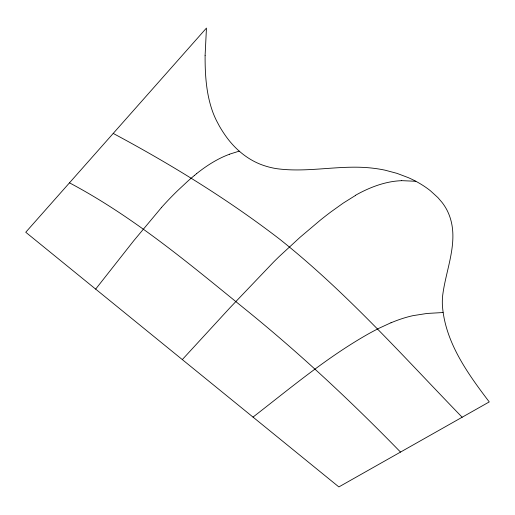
<?xml version="1.0" encoding="UTF-8"?>
<svg xmlns="http://www.w3.org/2000/svg" width="515" height="515" viewBox="0 0 515 515"><rect width="100%" height="100%" fill="white"/><g stroke="black" fill="none" stroke-linecap="round" stroke-linejoin="round"><path stroke-width="0.77" d="M95.661 289.115L133.713 240.775L161.35 207.68M182.31 359.586L229.973 307.745L273.658 261.981A278.744 140.923 -60.9 0 1 279.239 256.489L300.161 237.209L320.394 220.098A359.251 181.615 -60.9 0 1 330.945 211.89L343.26 203.084L355.562 195.397M194.445 175.461L196.685 173.632M253.013 417.092C290.576 387.982 327.218 357.12 368.746 333.694A250.927 148.513 -52 0 1 379.149 328.203L391.027 322.718M229.484 154.197L239.211 151.146M401.41 180.643L415.837 181.28M443.029 312.534L427.019 313.455L412.998 315.65A149.505 88.438 -51.9 0 0 391.02 322.789M113.216 133.424C171.244 164.497 227.624 199.138 279.838 239.308C346.447 292.275 403.071 356.309 462.155 417.234M69.48 182.838C133.791 216.918 189.668 264.124 245.887 309.753C300.367 353.882 351.61 401.874 400.516 452.08M355.582 195.23A189.102 95.597 -60.9 0 1 401.385 180.707M196.691 173.568A200.02 87.769 -66.4 0 1 229.471 154.268M194.445 175.441A262.045 114.98 -66.4 0 0 187.718 181.235L177.63 190.653A270.497 118.727 -66.4 0 0 161.343 207.635M205.112 55.375C204.996 74.675 206.225 94.419 213.004 112.669A189.971 124.128 -1.3 0 0 216.5 120.652L219.281 125.898A210.229 137.37 -1.3 0 0 224.089 133.63C233.662 148.075 247.425 160.133 264.06 165.592A58.208 38.033 -1.3 0 0 275.911 168.559C308.079 173.195 340.454 164.343 372.693 168.173A89.159 58.259 -1.3 0 1 385.091 170.188L396.994 173.362L408.17 177.585A105.15 68.707 -1.3 0 1 430.392 190.75L437.885 197.58L442.07 202.453A95.269 62.251 -1.3 0 1 447.001 210.139C461.183 238.052 445.694 268.225 442.533 296.711A171.54 112.09 -1.3 0 0 442.372 304.906C444.825 341.902 467.575 373.362 489.25 401.919L338.87 486.926L25.75 232.252L206.451 28.074L205.112 55.375"/></g></svg>
